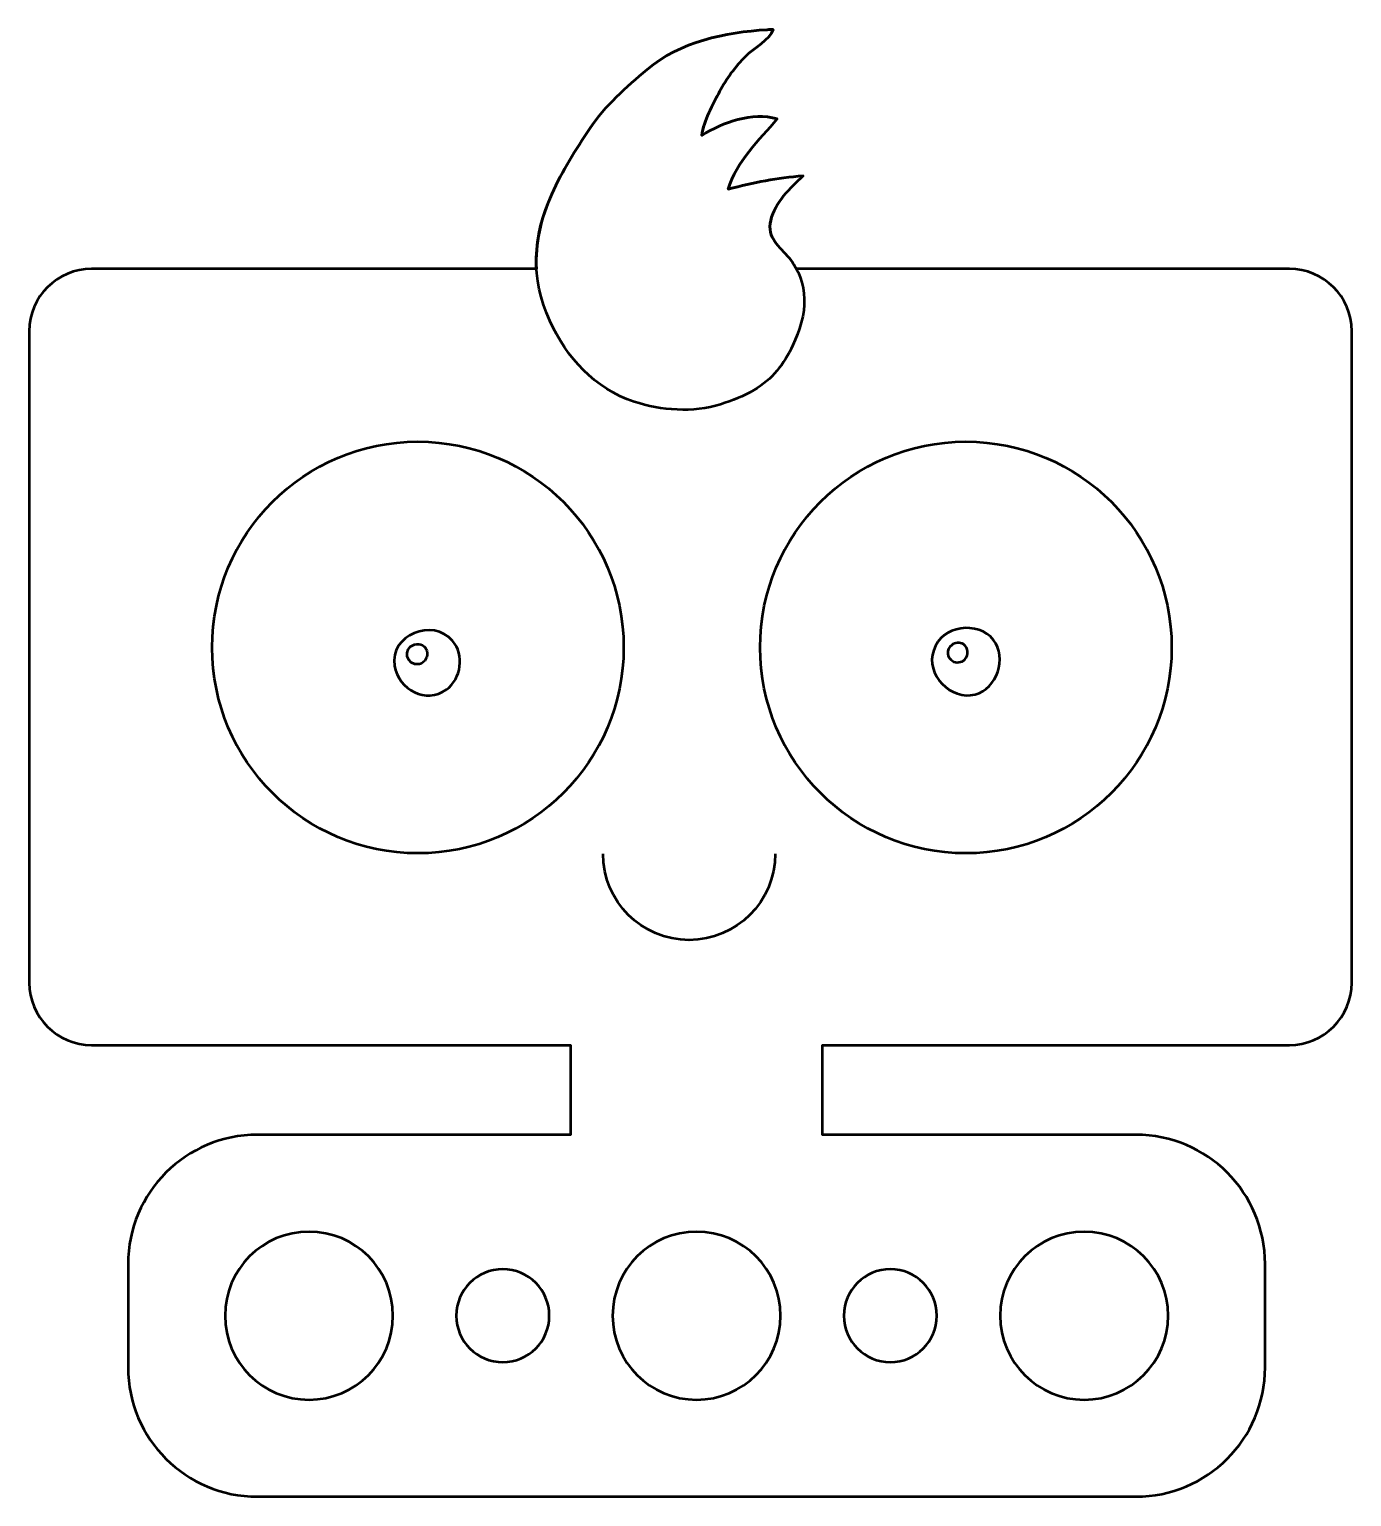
# Model space of a CAD drawing. Header units: centimetres. Extents: x -12.58 to -7.46, y -10.7 to -5.02.
import ezdxf

# ---------------------------------------------------------------- set-up
doc = ezdxf.new("R2010")
doc.units = ezdxf.units.CM
doc.header["$MEASUREMENT"] = 0
doc.layers.add('Layer 1', color=7, linetype='Continuous')

msp = doc.modelspace()

# ---------------------------------------------------------------- linework, layer by layer
at = {"layer": 'Layer 1', "lineweight": 53}
for points, knots in [([(-8.30003, -10.70004), (-8.30003, -10.70004), (-11.70003, -10.70004), (-11.70003, -10.70004), (-11.70003, -10.70004), (-11.97617, -10.70004), (-12.20003, -10.47618), (-12.20003, -10.20004), (-12.20003, -10.20004), (-12.20003, -10.20004), (-12.20003, -9.80004), (-12.20003, -9.80004), (-12.20003, -9.80004), (-12.20003, -9.5239), (-11.97617, -9.30004), (-11.70003, -9.30004), (-11.70003, -9.30004), (-11.70003, -9.30004), (-10.48753, -9.30004), (-10.48753, -9.30004), (-10.48753, -9.30004), (-10.48753, -9.30004), (-10.48753, -8.95304), (-10.48753, -8.95304), (-10.48753, -8.95304), (-10.48753, -8.95304), (-12.34158, -8.95304), (-12.34158, -8.95304), (-12.34158, -8.95304), (-12.47401, -8.95304), (-12.58236, -8.84469), (-12.58236, -8.71227), (-12.58236, -8.71227), (-12.58236, -8.71227), (-12.58236, -6.19105), (-12.58236, -6.19105), (-12.58236, -6.19105), (-12.58236, -6.05863), (-12.47401, -5.95027), (-12.34158, -5.95027), (-12.34158, -5.95027), (-12.34158, -5.95027), (-10.61969, -5.95027), (-10.61969, -5.95027), (-10.61969, -5.95027), (-10.62523, -5.85422), (-10.60412, -5.75834), (-10.5604, -5.66103), (-10.5604, -5.66103), (-10.51968, -5.57038), (-10.46828, -5.48989), (-10.41324, -5.40758), (-10.41324, -5.40758), (-10.35455, -5.31982), (-10.2723, -5.24737), (-10.19171, -5.17946), (-10.19171, -5.17946), (-10.0624, -5.07074), (-9.89064, -5.03582), (-9.72659, -5.0252), (-9.72659, -5.0252), (-9.71887, -5.0247), (-9.71123, -5.02432), (-9.70367, -5.02396), (-9.70367, -5.02396), (-9.7135, -5.06236), (-9.78158, -5.09902), (-9.80996, -5.1279), (-9.80996, -5.1279), (-9.8491, -5.16772), (-9.88556, -5.21508), (-9.91089, -5.26466), (-9.91089, -5.26466), (-9.93692, -5.31561), (-9.97298, -5.37688), (-9.98023, -5.43422), (-9.98023, -5.43422), (-9.89696, -5.38297), (-9.78656, -5.34295), (-9.68786, -5.37012), (-9.68786, -5.37012), (-9.75679, -5.45035), (-9.84712, -5.53694), (-9.87737, -5.64169), (-9.87737, -5.64169), (-9.77777, -5.61761), (-9.68969, -5.59714), (-9.58724, -5.59105), (-9.58724, -5.59105), (-9.6374, -5.63677), (-9.69728, -5.69423), (-9.71324, -5.7629), (-9.71324, -5.7629), (-9.72938, -5.8324), (-9.67951, -5.86246), (-9.64063, -5.90958), (-9.64063, -5.90958), (-9.63017, -5.92225), (-9.62118, -5.9359), (-9.61362, -5.95027), (-9.61362, -5.95027), (-9.61362, -5.95027), (-7.70563, -5.95027), (-7.70563, -5.95027), (-7.70563, -5.95027), (-7.57321, -5.95027), (-7.46484, -6.05863), (-7.46484, -6.19105), (-7.46484, -6.19105), (-7.46484, -6.19105), (-7.46484, -8.71227), (-7.46484, -8.71227), (-7.46484, -8.71227), (-7.46484, -8.84469), (-7.57321, -8.95304), (-7.70563, -8.95304), (-7.70563, -8.95304), (-7.70563, -8.95304), (-9.51254, -8.95304), (-9.51254, -8.95304), (-9.51254, -8.95304), (-9.51254, -8.95304), (-9.51254, -9.30004), (-9.51254, -9.30004), (-9.51254, -9.30004), (-9.51254, -9.30004), (-8.30003, -9.30004), (-8.30003, -9.30004), (-8.30003, -9.30004), (-8.02389, -9.30004), (-7.80003, -9.5239), (-7.80003, -9.80004), (-7.80003, -9.80004), (-7.80003, -9.80004), (-7.80003, -10.20004), (-7.80003, -10.20004), (-7.80003, -10.20004), (-7.80003, -10.47618), (-8.02389, -10.70004), (-8.30003, -10.70004)], [0, 0, 0, 0, 0.0277778, 0.0277778, 0.0277778, 0.0277778, 0.0555556, 0.0555556, 0.0555556, 0.0555556, 0.0833333, 0.0833333, 0.0833333, 0.0833333, 0.1111111, 0.1111111, 0.1111111, 0.1111111, 0.1388889, 0.1388889, 0.1388889, 0.1388889, 0.1666667, 0.1666667, 0.1666667, 0.1666667, 0.1944444, 0.1944444, 0.1944444, 0.1944444, 0.2222222, 0.2222222, 0.2222222, 0.2222222, 0.25, 0.25, 0.25, 0.25, 0.2777778, 0.2777778, 0.2777778, 0.2777778, 0.3055556, 0.3055556, 0.3055556, 0.3055556, 0.3333333, 0.3333333, 0.3333333, 0.3333333, 0.3611111, 0.3611111, 0.3611111, 0.3611111, 0.3888889, 0.3888889, 0.3888889, 0.3888889, 0.4166667, 0.4166667, 0.4166667, 0.4166667, 0.4444444, 0.4444444, 0.4444444, 0.4444444, 0.4722222, 0.4722222, 0.4722222, 0.4722222, 0.5, 0.5, 0.5, 0.5, 0.5277778, 0.5277778, 0.5277778, 0.5277778, 0.5555556, 0.5555556, 0.5555556, 0.5555556, 0.5833333, 0.5833333, 0.5833333, 0.5833333, 0.6111111, 0.6111111, 0.6111111, 0.6111111, 0.6388889, 0.6388889, 0.6388889, 0.6388889, 0.6666667, 0.6666667, 0.6666667, 0.6666667, 0.6944444, 0.6944444, 0.6944444, 0.6944444, 0.7222222, 0.7222222, 0.7222222, 0.7222222, 0.75, 0.75, 0.75, 0.75, 0.7777778, 0.7777778, 0.7777778, 0.7777778, 0.8055556, 0.8055556, 0.8055556, 0.8055556, 0.8333333, 0.8333333, 0.8333333, 0.8333333, 0.8611111, 0.8611111, 0.8611111, 0.8611111, 0.8888889, 0.8888889, 0.8888889, 0.8888889, 0.9166667, 0.9166667, 0.9166667, 0.9166667, 0.9444444, 0.9444444, 0.9444444, 0.9444444, 1, 1, 1, 1]), ([(-11.82503, -10.00004), (-11.82503, -9.82055), (-11.67952, -9.67504), (-11.50003, -9.67504), (-11.50003, -9.67504), (-11.32054, -9.67504), (-11.17503, -9.82055), (-11.17503, -10.00004), (-11.17503, -10.00004), (-11.17503, -10.17953), (-11.32054, -10.32504), (-11.50003, -10.32504), (-11.50003, -10.32504), (-11.67952, -10.32504), (-11.82503, -10.17953), (-11.82503, -10.00004)], [0, 0, 0, 0, 0.2, 0.2, 0.2, 0.2, 0.4, 0.4, 0.4, 0.4, 0.6, 0.6, 0.6, 0.6, 1, 1, 1, 1]), ([(-10.32503, -10.00004), (-10.32503, -9.82055), (-10.17952, -9.67504), (-10.00003, -9.67504), (-10.00003, -9.67504), (-9.82054, -9.67504), (-9.67503, -9.82055), (-9.67503, -10.00004), (-9.67503, -10.00004), (-9.67503, -10.17953), (-9.82054, -10.32504), (-10.00003, -10.32504), (-10.00003, -10.32504), (-10.17952, -10.32504), (-10.32503, -10.17953), (-10.32503, -10.00004)], [0, 0, 0, 0, 0.2, 0.2, 0.2, 0.2, 0.4, 0.4, 0.4, 0.4, 0.6, 0.6, 0.6, 0.6, 1, 1, 1, 1]), ([(-8.82503, -10.00004), (-8.82503, -9.82055), (-8.67952, -9.67504), (-8.50003, -9.67504), (-8.50003, -9.67504), (-8.32054, -9.67504), (-8.17503, -9.82055), (-8.17503, -10.00004), (-8.17503, -10.00004), (-8.17503, -10.17953), (-8.32054, -10.32504), (-8.50003, -10.32504), (-8.50003, -10.32504), (-8.67952, -10.32504), (-8.82503, -10.17953), (-8.82503, -10.00004)], [0, 0, 0, 0, 0.2, 0.2, 0.2, 0.2, 0.4, 0.4, 0.4, 0.4, 0.6, 0.6, 0.6, 0.6, 1, 1, 1, 1]), ([(-10.93003, -10.00004), (-10.93003, -9.90063), (-10.84944, -9.82004), (-10.75003, -9.82004), (-10.75003, -9.82004), (-10.65062, -9.82004), (-10.57003, -9.90063), (-10.57003, -10.00004), (-10.57003, -10.00004), (-10.57003, -10.09945), (-10.65062, -10.18004), (-10.75003, -10.18004), (-10.75003, -10.18004), (-10.84944, -10.18004), (-10.93003, -10.09945), (-10.93003, -10.00004)], [0, 0, 0, 0, 0.2, 0.2, 0.2, 0.2, 0.4, 0.4, 0.4, 0.4, 0.6, 0.6, 0.6, 0.6, 1, 1, 1, 1]), ([(-9.43003, -10.00004), (-9.43003, -9.90063), (-9.34944, -9.82004), (-9.25003, -9.82004), (-9.25003, -9.82004), (-9.15062, -9.82004), (-9.07003, -9.90063), (-9.07003, -10.00004), (-9.07003, -10.00004), (-9.07003, -10.09945), (-9.15062, -10.18004), (-9.25003, -10.18004), (-9.25003, -10.18004), (-9.34944, -10.18004), (-9.43003, -10.09945), (-9.43003, -10.00004)], [0, 0, 0, 0, 0.2, 0.2, 0.2, 0.2, 0.4, 0.4, 0.4, 0.4, 0.6, 0.6, 0.6, 0.6, 1, 1, 1, 1])]:
    msp.add_open_spline(points, degree=3, knots=knots, dxfattribs=at)
at = {"layer": 'Layer 1', "color": 5, "lineweight": 53}
for points, knots in [([(-9.72659, -5.0252), (-9.89064, -5.03582), (-10.06239, -5.07074), (-10.1917, -5.17946), (-10.1917, -5.17946), (-10.2723, -5.24737), (-10.35455, -5.31982), (-10.41324, -5.40758), (-10.41324, -5.40758), (-10.46828, -5.48989), (-10.51968, -5.57038), (-10.5604, -5.66103), (-10.5604, -5.66103), (-10.63453, -5.82602), (-10.64367, -5.98689), (-10.5681, -6.15147), (-10.5681, -6.15147), (-10.50234, -6.29465), (-10.39411, -6.4138), (-10.24179, -6.46443), (-10.24179, -6.46443), (-10.1375, -6.49912), (-10.01313, -6.50828), (-9.90707, -6.47455), (-9.90707, -6.47455), (-9.8619, -6.46021), (-9.8192, -6.44413), (-9.77829, -6.41994), (-9.77829, -6.41994), (-9.70591, -6.37708), (-9.66295, -6.32088), (-9.62713, -6.24552), (-9.62713, -6.24552), (-9.60207, -6.19273), (-9.58047, -6.12587), (-9.58308, -6.06658), (-9.58308, -6.06658), (-9.58564, -6.00951), (-9.60427, -5.95363), (-9.64062, -5.90958), (-9.64062, -5.90958), (-9.6795, -5.86246), (-9.72937, -5.8324), (-9.71323, -5.7629), (-9.71323, -5.7629), (-9.69728, -5.69423), (-9.63739, -5.63677), (-9.58724, -5.59105), (-9.58724, -5.59105), (-9.68968, -5.59714), (-9.77776, -5.61761), (-9.87736, -5.64169), (-9.87736, -5.64169), (-9.84711, -5.53694), (-9.75678, -5.45035), (-9.68786, -5.37012), (-9.68786, -5.37012), (-9.78655, -5.34295), (-9.89696, -5.38297), (-9.98022, -5.43422), (-9.98022, -5.43422), (-9.97297, -5.37688), (-9.93691, -5.31561), (-9.91089, -5.26466), (-9.91089, -5.26466), (-9.88556, -5.21508), (-9.84909, -5.16771), (-9.80996, -5.1279), (-9.80996, -5.1279), (-9.78158, -5.09902), (-9.71349, -5.06235), (-9.70366, -5.02396), (-9.70366, -5.02396), (-9.71122, -5.02431), (-9.71886, -5.0247), (-9.72659, -5.0252)], [0, 0, 0, 0, 0.05, 0.05, 0.05, 0.05, 0.1, 0.1, 0.1, 0.1, 0.15, 0.15, 0.15, 0.15, 0.2, 0.2, 0.2, 0.2, 0.25, 0.25, 0.25, 0.25, 0.3, 0.3, 0.3, 0.3, 0.35, 0.35, 0.35, 0.35, 0.4, 0.4, 0.4, 0.4, 0.45, 0.45, 0.45, 0.45, 0.5, 0.5, 0.5, 0.5, 0.55, 0.55, 0.55, 0.55, 0.6, 0.6, 0.6, 0.6, 0.65, 0.65, 0.65, 0.65, 0.7, 0.7, 0.7, 0.7, 0.75, 0.75, 0.75, 0.75, 0.8, 0.8, 0.8, 0.8, 0.85, 0.85, 0.85, 0.85, 0.9, 0.9, 0.9, 0.9, 1, 1, 1, 1]), ([(-10.28236, -7.41502), (-10.28236, -6.97528), (-10.63884, -6.61882), (-11.07856, -6.61882), (-11.07856, -6.61882), (-11.5183, -6.61882), (-11.87481, -6.97528), (-11.87481, -7.41502), (-11.87481, -7.41502), (-11.87481, -7.85476), (-11.5183, -8.21124), (-11.07856, -8.21124), (-11.07856, -8.21124), (-10.63884, -8.21124), (-10.28236, -7.85476), (-10.28236, -7.41502)], [0, 0, 0, 0, 0.2, 0.2, 0.2, 0.2, 0.4, 0.4, 0.4, 0.4, 0.6, 0.6, 0.6, 0.6, 1, 1, 1, 1]), ([(-8.16167, -7.41502), (-8.16167, -6.97528), (-8.51816, -6.61882), (-8.9579, -6.61882), (-8.9579, -6.61882), (-9.39762, -6.61882), (-9.75412, -6.97528), (-9.75412, -7.41502), (-9.75412, -7.41502), (-9.75412, -7.85476), (-9.39762, -8.21124), (-8.9579, -8.21124), (-8.9579, -8.21124), (-8.51816, -8.21124), (-8.16167, -7.85476), (-8.16167, -7.41502)], [0, 0, 0, 0, 0.2, 0.2, 0.2, 0.2, 0.4, 0.4, 0.4, 0.4, 0.6, 0.6, 0.6, 0.6, 1, 1, 1, 1]), ([(-10.96838, -7.57788), (-11.04735, -7.63447), (-11.15303, -7.57863), (-11.1687, -7.48626), (-11.1687, -7.48626), (-11.18905, -7.36654), (-11.0214, -7.30012), (-10.94444, -7.38941), (-10.94444, -7.38941), (-10.89806, -7.44328), (-10.91015, -7.53613), (-10.96838, -7.57788)], [0, 0, 0, 0, 0.25, 0.25, 0.25, 0.25, 0.5, 0.5, 0.5, 0.5, 1, 1, 1, 1]), ([(-8.83449, -7.5091), (-8.8484, -7.55029), (-8.87961, -7.58567), (-8.92196, -7.59691), (-8.92196, -7.59691), (-9.01433, -7.62147), (-9.11769, -7.52002), (-9.0821, -7.42563), (-9.0821, -7.42563), (-9.05324, -7.32889), (-8.90953, -7.31076), (-8.85088, -7.38628), (-8.85088, -7.38628), (-8.82403, -7.42086), (-8.82062, -7.4679), (-8.83449, -7.5091)], [0, 0, 0, 0, 0.2, 0.2, 0.2, 0.2, 0.4, 0.4, 0.4, 0.4, 0.6, 0.6, 0.6, 0.6, 1, 1, 1, 1]), ([(-11.044, -7.42803), (-11.04893, -7.41028), (-11.06728, -7.39686), (-11.09157, -7.40353), (-11.09157, -7.40353), (-11.14062, -7.417), (-11.12383, -7.48915), (-11.07284, -7.47933), (-11.07284, -7.47933), (-11.04966, -7.47484), (-11.0384, -7.44825), (-11.044, -7.42803)], [0, 0, 0, 0, 0.25, 0.25, 0.25, 0.25, 0.5, 0.5, 0.5, 0.5, 1, 1, 1, 1]), ([(-9.01283, -7.40607), (-8.99981, -7.39627), (-8.98128, -7.39342), (-8.96736, -7.40271), (-8.96736, -7.40271), (-8.94816, -7.41549), (-8.9456, -7.44454), (-8.96133, -7.4611), (-8.96133, -7.4611), (-8.97351, -7.47391), (-8.9949, -7.47666), (-9.00991, -7.46738), (-9.00991, -7.46738), (-9.01991, -7.46118), (-9.02637, -7.45007), (-9.02782, -7.43851), (-9.02782, -7.43851), (-9.02945, -7.42522), (-9.02343, -7.41404), (-9.01283, -7.40607)], [0, 0, 0, 0, 0.1666667, 0.1666667, 0.1666667, 0.1666667, 0.3333333, 0.3333333, 0.3333333, 0.3333333, 0.5, 0.5, 0.5, 0.5, 0.6666667, 0.6666667, 0.6666667, 0.6666667, 1, 1, 1, 1])]:
    msp.add_open_spline(points, degree=3, knots=knots, dxfattribs=at)
for points in [[(-10.02884, -8.54683), (-10.21296, -8.54683), (-10.36221, -8.39758), (-10.36221, -8.21346)], [(-9.69603, -8.21346), (-9.69603, -8.39758), (-9.84529, -8.54683), (-10.02942, -8.54683)]]:
    msp.add_open_spline(points, degree=3, dxfattribs=at)

doc.saveas('drawing.dxf')
